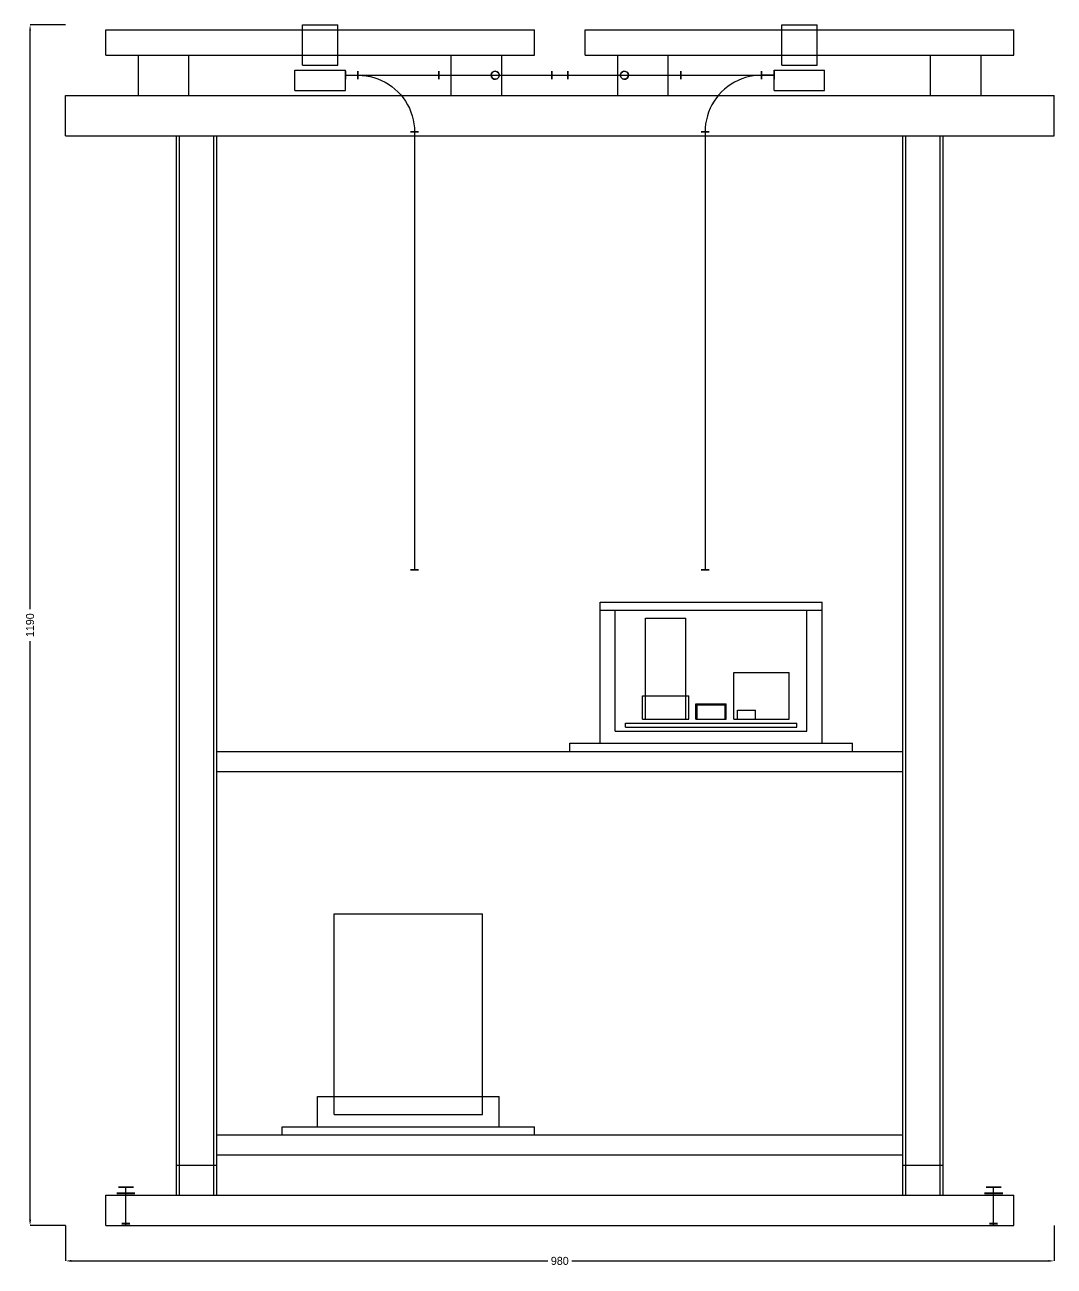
# Model space of a CAD drawing. Header units: millimetres. Extents: x -40 to 1820, y -1495 to 1190.
# Drawn here: x 800 to 1820, y -40 to 1190 of the extents above; entities that cross this region are included whole.
import ezdxf

# ---------------------------------------------------------------- set-up
doc = ezdxf.new("R2010")
doc.units = ezdxf.units.MM
doc.layers.add('DIMENSIONS', color=7, linetype='Continuous')
doc.layers.add('RIGHT', color=7, linetype='Continuous')
doc.dimstyles.get("Standard").update_dxf_attribs({"dimtxt": 2.5, "dimasz": 2.5, "dimexe": 1.25, "dimexo": 0.625, "dimtad": 1, "dimcen": 2.5, "dimazin": 3, "dimtfac": 1, "dimtmove": 0, "dimatfit": 3})

# ---------------------------------------------------------------- blocks, each defined once
blk = doc.blocks.new('_CLOSEDFILLED')
at = {"color": 0, "linetype": 'BYBLOCK'}
blk.add_solid([(-1, 0.16), (0, 0), (-1, -0.16)], dxfattribs=at)
blk = doc.blocks.new('*D5')
for p, q in [((840, 0), (840, -35)), ((1820, 0), (1820, -35)), ((845.95, -35), (1318.1, -35)), ((1341.9, -35), (1814.05, -35))]:
    blk.add_line(p, q)
at = {"layer": 'Defpoints'}
for p in [(840, 0), (1820, 0), (840, -35)]:
    blk.add_point(p, dxfattribs=at)
at = {"layer": 'DIMENSIONS', "xscale": 5.95, "yscale": 5.95, "rotation": 180}
blk.add_blockref('_CLOSEDFILLED', (840, -35), dxfattribs=at)
at = {"layer": 'DIMENSIONS', "xscale": 5.95, "yscale": 5.95}
blk.add_blockref('_CLOSEDFILLED', (1820, -35), dxfattribs=at)
at = {"layer": 'DIMENSIONS', "insert": (1330, -35), "char_height": 7.933, "attachment_point": 5}
blk.add_mtext('980', dxfattribs=at)
blk = doc.blocks.new('*D6')
for p, q in [((840, 1190), (805, 1190)), ((805, 610.9), (805, 1184)), ((805, 6), (805, 579.1)), ((840, 0), (805, 0))]:
    blk.add_line(p, q)
at = {"layer": 'Defpoints'}
for p in [(840, 1190), (805, 0), (840, 0)]:
    blk.add_point(p, dxfattribs=at)
at = {"layer": 'DIMENSIONS', "xscale": 5.95, "yscale": 5.95}
for p, rotation in [((805, 1190), 90), ((805, 0), 270)]:
    blk.add_blockref('_CLOSEDFILLED', p, dxfattribs=dict(at, rotation=rotation))
at = {"layer": 'DIMENSIONS', "insert": (805, 595), "char_height": 7.93, "attachment_point": 5, "rotation": 90}
blk.add_mtext('1190', dxfattribs=at)

msp = doc.modelspace()

# ---------------------------------------------------------------- linework, layer by layer
at = {"layer": 'RIGHT'}
for points in [[(880, 1160), (880, 1185)], [(880, 1185), (1305, 1185)], [(880, 1160), (880, 1185)], [(880, 1185), (1305, 1185)], [(1075, 1185), (1075, 1190)], [(1075, 1185), (1075, 1190)], [(1075, 1190), (1110, 1190)], [(1075, 1190), (1110, 1190)], [(1075, 1185), (1075, 1190)], [(1075, 1185), (1075, 1190)], [(1075, 1190), (1110, 1190)], [(1075, 1190), (1110, 1190)], [(1075, 1150), (1075, 1185)], [(1075, 1185), (1110, 1185)], [(1075, 1150), (1075, 1185)], [(1075, 1185), (1110, 1185)], [(1075, 1185), (1110, 1185)], [(1075, 1185), (1110, 1185)], [(1075, 1150), (1075, 1185)], [(1075, 1185), (1110, 1185)], [(1075, 1150), (1075, 1185)], [(1075, 1185), (1110, 1185)], [(1075, 1185), (1110, 1185)], [(1075, 1185), (1110, 1185)], [(1110, 1185), (1110, 1190)], [(1110, 1185), (1110, 1190)], [(1110, 1185), (1110, 1190)], [(1110, 1185), (1110, 1190)], [(1110, 1150), (1110, 1185)], [(1110, 1150), (1110, 1185)], [(1110, 1150), (1110, 1185)], [(1110, 1150), (1110, 1185)], [(1305, 1160), (1305, 1185)], [(1305, 1160), (1305, 1185)], [(1355, 1160), (1355, 1185)], [(1355, 1185), (1780, 1185)], [(1355, 1160), (1355, 1185)], [(1355, 1185), (1780, 1185)], [(1550, 1185), (1550, 1190)], [(1550, 1185), (1550, 1190)], [(1550, 1190), (1585, 1190)], [(1550, 1190), (1585, 1190)], [(1550, 1185), (1550, 1190)], [(1550, 1185), (1550, 1190)], [(1550, 1190), (1585, 1190)], [(1550, 1190), (1585, 1190)], [(1550, 1150), (1550, 1185)], [(1550, 1185), (1585, 1185)], [(1550, 1150), (1550, 1185)], [(1550, 1185), (1585, 1185)], [(1550, 1185), (1585, 1185)], [(1550, 1185), (1585, 1185)], [(1550, 1150), (1550, 1185)], [(1550, 1185), (1585, 1185)], [(1550, 1150), (1550, 1185)], [(1550, 1185), (1585, 1185)], [(1550, 1185), (1585, 1185)], [(1550, 1185), (1585, 1185)], [(1585, 1185), (1585, 1190)], [(1585, 1185), (1585, 1190)], [(1585, 1185), (1585, 1190)], [(1585, 1185), (1585, 1190)], [(1585, 1150), (1585, 1185)], [(1585, 1150), (1585, 1185)], [(1585, 1150), (1585, 1185)], [(1585, 1150), (1585, 1185)], [(1780, 1160), (1780, 1185)], [(1780, 1160), (1780, 1185)], [(880, 1160), (1305, 1160)], [(880, 1160), (1305, 1160)], [(912.5, 1120), (912.5, 1160)], [(912.5, 1160), (962.5, 1160)], [(912.5, 1120), (912.5, 1160)], [(912.5, 1160), (962.5, 1160)], [(912.5, 1120), (912.5, 1160)], [(912.5, 1160), (962.5, 1160)], [(912.5, 1120), (912.5, 1160)], [(912.5, 1160), (962.5, 1160)], [(962.5, 1120), (962.5, 1160)], [(962.5, 1120), (962.5, 1160)], [(962.5, 1120), (962.5, 1160)], [(962.5, 1120), (962.5, 1160)], [(1222.5, 1120), (1222.5, 1160)], [(1222.5, 1160), (1272.5, 1160)], [(1222.5, 1120), (1222.5, 1160)], [(1222.5, 1160), (1272.5, 1160)], [(1222.5, 1120), (1222.5, 1160)], [(1222.5, 1160), (1272.5, 1160)], [(1222.5, 1120), (1222.5, 1160)], [(1222.5, 1160), (1272.5, 1160)], [(1272.5, 1120), (1272.5, 1160)], [(1272.5, 1120), (1272.5, 1160)], [(1272.5, 1120), (1272.5, 1160)], [(1272.5, 1120), (1272.5, 1160)], [(1355, 1160), (1780, 1160)], [(1355, 1160), (1780, 1160)], [(1387.5, 1120), (1387.5, 1160)], [(1387.5, 1160), (1437.5, 1160)], [(1387.5, 1120), (1387.5, 1160)], [(1387.5, 1160), (1437.5, 1160)], [(1387.5, 1120), (1387.5, 1160)], [(1387.5, 1160), (1437.5, 1160)], [(1387.5, 1120), (1387.5, 1160)], [(1387.5, 1160), (1437.5, 1160)], [(1437.5, 1120), (1437.5, 1160)], [(1437.5, 1120), (1437.5, 1160)], [(1437.5, 1120), (1437.5, 1160)], [(1437.5, 1120), (1437.5, 1160)], [(1697.5, 1120), (1697.5, 1160)], [(1697.5, 1160), (1747.5, 1160)], [(1697.5, 1120), (1697.5, 1160)], [(1697.5, 1160), (1747.5, 1160)], [(1697.5, 1120), (1697.5, 1160)], [(1697.5, 1160), (1747.5, 1160)], [(1697.5, 1120), (1697.5, 1160)], [(1697.5, 1160), (1747.5, 1160)], [(1747.5, 1120), (1747.5, 1160)], [(1747.5, 1120), (1747.5, 1160)], [(1747.5, 1120), (1747.5, 1160)], [(1747.5, 1120), (1747.5, 1160)], [(1067.5, 1125), (1067.5, 1145)], [(1067.5, 1145), (1117.5, 1145)], [(1067.5, 1125), (1067.5, 1145)], [(1067.5, 1145), (1117.5, 1145)], [(1075, 1150), (1110, 1150)], [(1075, 1150), (1110, 1150)], [(1075, 1150), (1110, 1150)], [(1075, 1150), (1110, 1150)], [(1117.5, 1125), (1117.5, 1145)], [(1117.5, 1125), (1117.5, 1145)], [(1542.5, 1125), (1542.5, 1145)], [(1542.5, 1145), (1592.5, 1145)], [(1542.5, 1125), (1542.5, 1145)], [(1542.5, 1145), (1592.5, 1145)], [(1550, 1150), (1585, 1150)], [(1550, 1150), (1585, 1150)], [(1550, 1150), (1585, 1150)], [(1550, 1150), (1585, 1150)], [(1592.5, 1125), (1592.5, 1145)], [(1592.5, 1125), (1592.5, 1145)], [(1117.5, 1140), (1117.5, 1138.373), (1117.5, 1137.027), (1117.5, 1136.196), (1117.5, 1136.022), (1117.5, 1136.536), (1117.5, 1137.649), (1117.5, 1139.168), (1117.5, 1140.832), (1117.5, 1142.351), (1117.5, 1143.464), (1117.5, 1143.978), (1117.5, 1143.804), (1117.5, 1142.973), (1117.5, 1141.627), (1117.5, 1140)], [(1117.5, 1140), (1117.5, 1138.373), (1117.5, 1137.027), (1117.5, 1136.196), (1117.5, 1136.022), (1117.5, 1136.536), (1117.5, 1137.649), (1117.5, 1139.168), (1117.5, 1140.832), (1117.5, 1142.351), (1117.5, 1143.464), (1117.5, 1143.978), (1117.5, 1143.804), (1117.5, 1142.973), (1117.5, 1141.627), (1117.5, 1140)], [(1117.5, 1140), (1210, 1140)], [(1117.5, 1140), (1130, 1140)], [(1130, 1140), (1130, 1138.373), (1130, 1137.027), (1130, 1136.196), (1130, 1136.022), (1130, 1136.536), (1130, 1137.649), (1130, 1139.168), (1130, 1140.832), (1130, 1142.351), (1130, 1143.464), (1130, 1143.978), (1130, 1143.804), (1130, 1142.973), (1130, 1141.627), (1130, 1140)], [(1130, 1140), (1133.995, 1139.857), (1137.97, 1139.43), (1141.904, 1138.72), (1145.777, 1137.732), (1149.57, 1136.469), (1153.263, 1134.939), (1156.838, 1133.15), (1160.276, 1131.11), (1163.56, 1128.83), (1166.672, 1126.322), (1169.598, 1123.598), (1172.322, 1120.672), (1174.83, 1117.56), (1177.11, 1114.276), (1179.15, 1110.838), (1180.939, 1107.263), (1182.469, 1103.57), (1183.732, 1099.777), (1184.72, 1095.904), (1185.43, 1091.97), (1185.857, 1087.995), (1186, 1084)], [(1210, 1140), (1210, 1138.373), (1210, 1137.027), (1210, 1136.196), (1210, 1136.022), (1210, 1136.536), (1210, 1137.649), (1210, 1139.168), (1210, 1140.832), (1210, 1142.351), (1210, 1143.464), (1210, 1143.978), (1210, 1143.804), (1210, 1142.973), (1210, 1141.627), (1210, 1140)], [(1210, 1140), (1213.886, 1140), (1217.75, 1140), (1221.571, 1140), (1225.327, 1140), (1228.998, 1140), (1232.562, 1140), (1236, 1140), (1239.293, 1140), (1242.421, 1140), (1245.369, 1140), (1248.119, 1140), (1250.655, 1140), (1252.964, 1140), (1255.033, 1140), (1256.85, 1140), (1258.405, 1140), (1259.69, 1140), (1260.696, 1140), (1261.419, 1140), (1261.855, 1140), (1262, 1140)], [(1262, 1140), (1262.346, 1141.627), (1263.323, 1142.973), (1264.764, 1143.804), (1266.418, 1143.978), (1268, 1143.464), (1269.236, 1142.351), (1269.913, 1140.832), (1269.913, 1139.168), (1269.236, 1137.649), (1268, 1136.536), (1266.418, 1136.022), (1264.764, 1136.196), (1263.323, 1137.027), (1262.346, 1138.373), (1262, 1140)], [(1262, 1140), (1262.346, 1138.373), (1263.323, 1137.027), (1264.764, 1136.196), (1266.418, 1136.022), (1268, 1136.536), (1269.236, 1137.649), (1269.913, 1139.168), (1269.913, 1140.832), (1269.236, 1142.351), (1268, 1143.464), (1266.418, 1143.978), (1264.764, 1143.804), (1263.323, 1142.973), (1262.346, 1141.627), (1262, 1140)], [(1262, 1140), (1262.128, 1140), (1262.513, 1140), (1263.153, 1140), (1264.044, 1140), (1265.184, 1140), (1266.567, 1140), (1268.188, 1140), (1270.038, 1140), (1272.112, 1140), (1274.399, 1140), (1276.89, 1140), (1279.574, 1140), (1282.439, 1140), (1285.474, 1140), (1288.666, 1140), (1292, 1140), (1295.463, 1140), (1299.039, 1140), (1302.714, 1140), (1306.471, 1140), (1310.295, 1140), (1314.168, 1140), (1318.076, 1140), (1322, 1140)], [(1322, 1140), (1322, 1141.627), (1322, 1142.973), (1322, 1143.804), (1322, 1143.978), (1322, 1143.464), (1322, 1142.351), (1322, 1140.832), (1322, 1139.168), (1322, 1137.649), (1322, 1136.536), (1322, 1136.022), (1322, 1136.196), (1322, 1137.027), (1322, 1138.373), (1322, 1140)], [(1322, 1140), (1338, 1140)], [(1338, 1140), (1338, 1138.373), (1338, 1137.027), (1338, 1136.196), (1338, 1136.022), (1338, 1136.536), (1338, 1137.649), (1338, 1139.168), (1338, 1140.832), (1338, 1142.351), (1338, 1143.464), (1338, 1143.978), (1338, 1143.804), (1338, 1142.973), (1338, 1141.627), (1338, 1140)], [(1338, 1140), (1341.924, 1140), (1345.832, 1140), (1349.705, 1140), (1353.529, 1140), (1357.286, 1140), (1360.961, 1140), (1364.537, 1140), (1368, 1140), (1371.334, 1140), (1374.526, 1140), (1377.561, 1140), (1380.426, 1140), (1383.11, 1140), (1385.601, 1140), (1387.888, 1140), (1389.962, 1140), (1391.812, 1140), (1393.433, 1140), (1394.816, 1140), (1395.956, 1140), (1396.847, 1140), (1397.487, 1140), (1397.872, 1140), (1398, 1140)], [(1398, 1140), (1397.654, 1141.627), (1396.677, 1142.973), (1395.236, 1143.804), (1393.582, 1143.978), (1392, 1143.464), (1390.764, 1142.351), (1390.087, 1140.832), (1390.087, 1139.168), (1390.764, 1137.649), (1392, 1136.536), (1393.582, 1136.022), (1395.236, 1136.196), (1396.677, 1137.027), (1397.654, 1138.373), (1398, 1140)], [(1398, 1140), (1397.654, 1138.373), (1396.677, 1137.027), (1395.236, 1136.196), (1393.582, 1136.022), (1392, 1136.536), (1390.764, 1137.649), (1390.087, 1139.168), (1390.087, 1140.832), (1390.764, 1142.351), (1392, 1143.464), (1393.582, 1143.978), (1395.236, 1143.804), (1396.677, 1142.973), (1397.654, 1141.627), (1398, 1140)], [(1398, 1140), (1398.145, 1140), (1398.581, 1140), (1399.304, 1140), (1400.31, 1140), (1401.595, 1140), (1403.15, 1140), (1404.967, 1140), (1407.036, 1140), (1409.345, 1140), (1411.881, 1140), (1414.631, 1140), (1417.579, 1140), (1420.707, 1140), (1424, 1140), (1427.438, 1140), (1431.002, 1140), (1434.673, 1140), (1438.429, 1140), (1442.25, 1140), (1446.114, 1140), (1450, 1140)], [(1450, 1140), (1450, 1141.627), (1450, 1142.973), (1450, 1143.804), (1450, 1143.978), (1450, 1143.464), (1450, 1142.351), (1450, 1140.832), (1450, 1139.168), (1450, 1137.649), (1450, 1136.536), (1450, 1136.022), (1450, 1136.196), (1450, 1137.027), (1450, 1138.373), (1450, 1140)], [(1450, 1140), (1542.5, 1140)], [(1530, 1140), (1526.005, 1139.857), (1522.03, 1139.43), (1518.096, 1138.72), (1514.223, 1137.732), (1510.43, 1136.469), (1506.737, 1134.939), (1503.162, 1133.15), (1499.724, 1131.11), (1496.44, 1128.83), (1493.328, 1126.322), (1490.402, 1123.598), (1487.678, 1120.672), (1485.17, 1117.56), (1482.89, 1114.276), (1480.85, 1110.838), (1479.061, 1107.263), (1477.531, 1103.57), (1476.268, 1099.777), (1475.28, 1095.904), (1474.57, 1091.97), (1474.143, 1087.995), (1474, 1084)], [(1530, 1140), (1530, 1141.627), (1530, 1142.973), (1530, 1143.804), (1530, 1143.978), (1530, 1143.464), (1530, 1142.351), (1530, 1140.832), (1530, 1139.168), (1530, 1137.649), (1530, 1136.536), (1530, 1136.022), (1530, 1136.196), (1530, 1137.027), (1530, 1138.373), (1530, 1140)], [(1542.5, 1140), (1530, 1140)], [(1542.5, 1140), (1542.5, 1138.373), (1542.5, 1137.027), (1542.5, 1136.196), (1542.5, 1136.022), (1542.5, 1136.536), (1542.5, 1137.649), (1542.5, 1139.168), (1542.5, 1140.832), (1542.5, 1142.351), (1542.5, 1143.464), (1542.5, 1143.978), (1542.5, 1143.804), (1542.5, 1142.973), (1542.5, 1141.627), (1542.5, 1140)], [(1542.5, 1140), (1542.5, 1141.627), (1542.5, 1142.973), (1542.5, 1143.804), (1542.5, 1143.978), (1542.5, 1143.464), (1542.5, 1142.351), (1542.5, 1140.832), (1542.5, 1139.168), (1542.5, 1137.649), (1542.5, 1136.536), (1542.5, 1136.022), (1542.5, 1136.196), (1542.5, 1137.027), (1542.5, 1138.373), (1542.5, 1140)], [(840, 1080), (840, 1120)], [(840, 1120), (1820, 1120)], [(840, 1080), (840, 1120)], [(840, 1120), (1820, 1120)], [(840, 1080), (840, 1120)], [(840, 1120), (1820, 1120)], [(840, 1080), (840, 1120)], [(840, 1120), (1820, 1120)], [(912.5, 1120), (962.5, 1120)], [(912.5, 1120), (962.5, 1120)], [(912.5, 1120), (962.5, 1120)], [(912.5, 1120), (962.5, 1120)], [(1067.5, 1125), (1117.5, 1125)], [(1067.5, 1125), (1117.5, 1125)], [(1222.5, 1120), (1272.5, 1120)], [(1222.5, 1120), (1272.5, 1120)], [(1222.5, 1120), (1272.5, 1120)], [(1222.5, 1120), (1272.5, 1120)], [(1387.5, 1120), (1437.5, 1120)], [(1387.5, 1120), (1437.5, 1120)], [(1387.5, 1120), (1437.5, 1120)], [(1387.5, 1120), (1437.5, 1120)], [(1542.5, 1125), (1592.5, 1125)], [(1542.5, 1125), (1592.5, 1125)], [(1697.5, 1120), (1747.5, 1120)], [(1697.5, 1120), (1747.5, 1120)], [(1697.5, 1120), (1747.5, 1120)], [(1697.5, 1120), (1747.5, 1120)], [(1820, 1080), (1820, 1120)], [(1820, 1080), (1820, 1120)], [(1820, 1080), (1820, 1120)], [(1820, 1080), (1820, 1120)], [(1186, 1084), (1187.627, 1084), (1188.973, 1084), (1189.804, 1084), (1189.978, 1084), (1189.464, 1084), (1188.351, 1084), (1186.832, 1084), (1185.168, 1084), (1183.649, 1084), (1182.536, 1084), (1182.022, 1084), (1182.196, 1084), (1183.027, 1084), (1184.373, 1084), (1186, 1084)], [(1186, 1084), (1186, 650)], [(1474, 1084), (1475.627, 1084), (1476.973, 1084), (1477.804, 1084), (1477.978, 1084), (1477.464, 1084), (1476.351, 1084), (1474.832, 1084), (1473.168, 1084), (1471.649, 1084), (1470.536, 1084), (1470.022, 1084), (1470.196, 1084), (1471.027, 1084), (1472.373, 1084), (1474, 1084)], [(1474, 1084), (1474, 650)], [(840, 1080), (1820, 1080)], [(840, 1080), (1820, 1080)], [(840, 1080), (1820, 1080)], [(840, 1080), (1820, 1080)], [(950, 30), (950, 1080)], [(950, 1080), (990, 1080)], [(950, 30), (950, 1080)], [(950, 1080), (990, 1080)], [(950, 30), (950, 1080)], [(950, 1080), (990, 1080)], [(950, 30), (950, 1080)], [(950, 1080), (990, 1080)], [(953, 1080), (987, 1080)], [(953, 1080), (987, 1080)], [(953, 30), (953, 1080)], [(953, 30), (953, 1080)], [(953, 1080), (987, 1080)], [(953, 1080), (987, 1080)], [(953, 30), (953, 1080)], [(953, 30), (953, 1080)], [(987, 30), (987, 1080)], [(987, 30), (987, 1080)], [(987, 30), (987, 1080)], [(987, 30), (987, 1080)], [(990, 30), (990, 1080)], [(990, 30), (990, 1080)], [(990, 30), (990, 1080)], [(990, 30), (990, 1080)], [(1670, 30), (1670, 1080)], [(1670, 1080), (1710, 1080)], [(1670, 30), (1670, 1080)], [(1670, 1080), (1710, 1080)], [(1670, 30), (1670, 1080)], [(1670, 1080), (1710, 1080)], [(1670, 30), (1670, 1080)], [(1670, 1080), (1710, 1080)], [(1673, 1080), (1707, 1080)], [(1673, 1080), (1707, 1080)], [(1673, 30), (1673, 1080)], [(1673, 30), (1673, 1080)], [(1673, 1080), (1707, 1080)], [(1673, 1080), (1707, 1080)], [(1673, 30), (1673, 1080)], [(1673, 30), (1673, 1080)], [(1707, 30), (1707, 1080)], [(1707, 30), (1707, 1080)], [(1707, 30), (1707, 1080)], [(1707, 30), (1707, 1080)], [(1710, 30), (1710, 1080)], [(1710, 30), (1710, 1080)], [(1710, 30), (1710, 1080)], [(1710, 30), (1710, 1080)], [(1186, 650), (1184.373, 650), (1183.027, 650), (1182.196, 650), (1182.022, 650), (1182.536, 650), (1183.649, 650), (1185.168, 650), (1186.832, 650), (1188.351, 650), (1189.464, 650), (1189.978, 650), (1189.804, 650), (1188.973, 650), (1187.627, 650), (1186, 650)], [(1474, 650), (1472.373, 650), (1471.027, 650), (1470.196, 650), (1470.022, 650), (1470.536, 650), (1471.649, 650), (1473.168, 650), (1474.832, 650), (1476.351, 650), (1477.464, 650), (1477.978, 650), (1477.804, 650), (1476.973, 650), (1475.627, 650), (1474, 650)], [(1370, 610), (1370, 618)], [(1370, 618), (1590, 618)], [(1370, 610), (1370, 618)], [(1370, 618), (1590, 618)], [(1590, 610), (1590, 618)], [(1590, 610), (1590, 618)], [(1370, 478), (1370, 610)], [(1370, 610), (1590, 610)], [(1370, 478), (1370, 610)], [(1370, 610), (1590, 610)], [(1370, 610), (1590, 610)], [(1370, 610), (1590, 610)], [(1385, 610), (1575, 610)], [(1385, 610), (1575, 610)], [(1385, 490), (1385, 610)], [(1385, 490), (1385, 610)], [(1575, 490), (1575, 610)], [(1575, 490), (1575, 610)], [(1590, 478), (1590, 610)], [(1590, 478), (1590, 610)], [(1415, 502), (1415, 602)], [(1415, 602), (1455, 602)], [(1415, 502), (1415, 602)], [(1415, 602), (1455, 602)], [(1455, 502), (1455, 602)], [(1455, 502), (1455, 602)], [(1502.5, 502), (1502.5, 548)], [(1502.5, 548), (1557.5, 548)], [(1502.5, 502), (1502.5, 548)], [(1502.5, 548), (1557.5, 548)], [(1557.5, 502), (1557.5, 548)], [(1557.5, 502), (1557.5, 548)], [(1412, 502), (1412, 525)], [(1412, 525), (1458, 525)], [(1412, 502), (1412, 525)], [(1412, 525), (1458, 525)], [(1458, 502), (1458, 525)], [(1458, 502), (1458, 525)], [(1465, 502), (1465, 517)], [(1465, 517), (1495, 517)], [(1465, 502), (1465, 517)], [(1465, 517), (1495, 517)], [(1495, 502), (1495, 517)], [(1495, 502), (1495, 517)], [(1466, 502), (1466, 516)], [(1466, 516), (1494, 516)], [(1466, 502), (1466, 516)], [(1466, 516), (1494, 516)], [(1494, 502), (1494, 516)], [(1494, 502), (1494, 516)], [(1506.1, 502), (1506.1, 510.8)], [(1506.1, 510.8), (1523.9, 510.8)], [(1506.1, 502), (1506.1, 510.8)], [(1506.1, 510.8), (1523.9, 510.8)], [(1506.1, 502), (1506.1, 510.8)], [(1506.1, 510.8), (1523.9, 510.8)], [(1506.1, 502), (1506.1, 510.8)], [(1506.1, 510.8), (1523.9, 510.8)], [(1523.9, 502), (1523.9, 510.8)], [(1523.9, 502), (1523.9, 510.8)], [(1523.9, 502), (1523.9, 510.8)], [(1523.9, 502), (1523.9, 510.8)], [(1395, 494), (1395, 498)], [(1395, 498), (1565, 498)], [(1395, 494), (1395, 498)], [(1395, 498), (1565, 498)], [(1395, 494), (1565, 494)], [(1395, 494), (1565, 494)], [(1412, 502), (1458, 502)], [(1412, 502), (1458, 502)], [(1415, 502), (1455, 502)], [(1415, 502), (1455, 502)], [(1465, 502), (1495, 502)], [(1465, 502), (1495, 502)], [(1466, 502), (1494, 502)], [(1466, 502), (1494, 502)], [(1502.5, 502), (1557.5, 502)], [(1502.5, 502), (1557.5, 502)], [(1506.1, 502), (1523.9, 502)], [(1506.1, 502), (1523.9, 502)], [(1506.1, 502), (1523.9, 502)], [(1506.1, 502), (1523.9, 502)], [(1565, 494), (1565, 498)], [(1565, 494), (1565, 498)], [(1385, 490), (1575, 490)], [(1385, 490), (1575, 490)], [(990, 450), (990, 470)], [(990, 470), (1670, 470)], [(990, 450), (990, 470)], [(990, 470), (1670, 470)], [(990, 450), (990, 470)], [(990, 470), (1670, 470)], [(990, 450), (990, 470)], [(990, 470), (1670, 470)], [(1340, 470), (1340, 478)], [(1340, 478), (1620, 478)], [(1340, 470), (1340, 478)], [(1340, 478), (1620, 478)], [(1340, 470), (1620, 470)], [(1340, 470), (1620, 470)], [(1370, 478), (1590, 478)], [(1370, 478), (1590, 478)], [(1620, 470), (1620, 478)], [(1620, 470), (1620, 478)], [(1670, 450), (1670, 470)], [(1670, 450), (1670, 470)], [(1670, 450), (1670, 470)], [(1670, 450), (1670, 470)], [(990, 450), (1670, 450)], [(990, 450), (1670, 450)], [(990, 450), (1670, 450)], [(990, 450), (1670, 450)], [(1106.5, 110), (1106.5, 309)], [(1106.5, 309), (1253.5, 309)], [(1106.5, 110), (1106.5, 309)], [(1106.5, 309), (1253.5, 309)], [(1253.5, 110), (1253.5, 309)], [(1253.5, 110), (1253.5, 309)], [(1090, 98), (1090, 128)], [(1090, 128), (1270, 128)], [(1090, 98), (1090, 128)], [(1090, 128), (1270, 128)], [(1090, 98), (1090, 128)], [(1090, 128), (1270, 128)], [(1090, 98), (1090, 128)], [(1090, 128), (1270, 128)], [(1270, 98), (1270, 128)], [(1270, 98), (1270, 128)], [(1270, 98), (1270, 128)], [(1270, 98), (1270, 128)], [(1106.5, 110), (1253.5, 110)], [(1106.5, 110), (1253.5, 110)], [(990, 70), (990, 90)], [(990, 90), (1670, 90)], [(990, 70), (990, 90)], [(990, 90), (1670, 90)], [(990, 70), (990, 90)], [(990, 90), (1670, 90)], [(990, 70), (990, 90)], [(990, 90), (1670, 90)], [(1055, 90), (1055, 98)], [(1055, 98), (1305, 98)], [(1055, 90), (1055, 98)], [(1055, 98), (1305, 98)], [(1055, 90), (1305, 90)], [(1055, 90), (1305, 90)], [(1090, 98), (1270, 98)], [(1090, 98), (1270, 98)], [(1090, 98), (1270, 98)], [(1090, 98), (1270, 98)], [(1305, 90), (1305, 98)], [(1305, 90), (1305, 98)], [(1670, 70), (1670, 90)], [(1670, 70), (1670, 90)], [(1670, 70), (1670, 90)], [(1670, 70), (1670, 90)], [(990, 70), (1670, 70)], [(990, 70), (1670, 70)], [(990, 70), (1670, 70)], [(990, 70), (1670, 70)], [(950, 30), (950, 60)], [(950, 60), (990, 60)], [(950, 30), (950, 60)], [(950, 60), (990, 60)], [(990, 30), (990, 60)], [(990, 30), (990, 60)], [(1670, 30), (1670, 60)], [(1670, 60), (1710, 60)], [(1670, 30), (1670, 60)], [(1670, 60), (1710, 60)], [(1710, 30), (1710, 60)], [(1710, 30), (1710, 60)], [(900, 38), (903.051, 38), (905.574, 38), (907.133, 38), (907.459, 38), (906.495, 38), (904.408, 38), (901.559, 38), (898.441, 38), (895.592, 38), (893.505, 38), (892.541, 38), (892.867, 38), (894.426, 38), (896.949, 38), (900, 38)], [(900, 38), (903.051, 38), (905.574, 38), (907.133, 38), (907.459, 38), (906.495, 38), (904.408, 38), (901.559, 38), (898.441, 38), (895.592, 38), (893.505, 38), (892.541, 38), (892.867, 38), (894.426, 38), (896.949, 38), (900, 38)], [(900, 32), (900, 38)], [(900, 32), (900, 38)], [(1760, 38), (1763.051, 38), (1765.574, 38), (1767.133, 38), (1767.459, 38), (1766.495, 38), (1764.408, 38), (1761.559, 38), (1758.441, 38), (1755.592, 38), (1753.505, 38), (1752.541, 38), (1752.867, 38), (1754.426, 38), (1756.949, 38), (1760, 38)], [(1760, 38), (1763.051, 38), (1765.574, 38), (1767.133, 38), (1767.459, 38), (1766.495, 38), (1764.408, 38), (1761.559, 38), (1758.441, 38), (1755.592, 38), (1753.505, 38), (1752.541, 38), (1752.867, 38), (1754.426, 38), (1756.949, 38), (1760, 38)], [(1760, 32), (1760, 38)], [(1760, 32), (1760, 38)], [(880, 0), (880, 30)], [(880, 30), (1780, 30)], [(880, 0), (880, 30)], [(880, 30), (1780, 30)], [(880, 0), (880, 30)], [(880, 30), (1780, 30)], [(880, 0), (880, 30)], [(880, 30), (1780, 30)], [(900, 32), (903.661, 32), (906.688, 32), (908.56, 32), (908.951, 32), (907.794, 32), (905.29, 32), (901.871, 32), (898.129, 32), (894.71, 32), (892.206, 32), (891.049, 32), (891.44, 32), (893.312, 32), (896.339, 32), (900, 32)], [(900, 32), (903.661, 32), (906.688, 32), (908.56, 32), (908.951, 32), (907.794, 32), (905.29, 32), (901.871, 32), (898.129, 32), (894.71, 32), (892.206, 32), (891.049, 32), (891.44, 32), (893.312, 32), (896.339, 32), (900, 32)], [(900, 30), (903.661, 30), (906.688, 30), (908.56, 30), (908.951, 30), (907.794, 30), (905.29, 30), (901.871, 30), (898.129, 30), (894.71, 30), (892.206, 30), (891.049, 30), (891.44, 30), (893.312, 30), (896.339, 30), (900, 30)], [(900, 30), (903.661, 30), (906.688, 30), (908.56, 30), (908.951, 30), (907.794, 30), (905.29, 30), (901.871, 30), (898.129, 30), (894.71, 30), (892.206, 30), (891.049, 30), (891.44, 30), (893.312, 30), (896.339, 30), (900, 30)], [(900, 32), (903.051, 32), (905.574, 32), (907.133, 32), (907.459, 32), (906.495, 32), (904.408, 32), (901.559, 32), (898.441, 32), (895.592, 32), (893.505, 32), (892.541, 32), (892.867, 32), (894.426, 32), (896.949, 32), (900, 32)], [(900, 32), (903.051, 32), (905.574, 32), (907.133, 32), (907.459, 32), (906.495, 32), (904.408, 32), (901.559, 32), (898.441, 32), (895.592, 32), (893.505, 32), (892.541, 32), (892.867, 32), (894.426, 32), (896.949, 32), (900, 32)], [(900, 32), (901.83, 32), (903.344, 32), (904.28, 32), (904.475, 32), (903.897, 32), (902.645, 32), (900.936, 32), (899.064, 32), (897.355, 32), (896.103, 32), (895.525, 32), (895.72, 32), (896.656, 32), (898.17, 32), (900, 32)], [(900, 32), (901.83, 32), (903.344, 32), (904.28, 32), (904.475, 32), (903.897, 32), (902.645, 32), (900.936, 32), (899.064, 32), (897.355, 32), (896.103, 32), (895.525, 32), (895.72, 32), (896.656, 32), (898.17, 32), (900, 32)], [(900, 30), (901.83, 30), (903.344, 30), (904.28, 30), (904.475, 30), (903.897, 30), (902.645, 30), (900.936, 30), (899.064, 30), (897.355, 30), (896.103, 30), (895.525, 30), (895.72, 30), (896.656, 30), (898.17, 30), (900, 30)], [(900, 30), (901.83, 30), (903.344, 30), (904.28, 30), (904.475, 30), (903.897, 30), (902.645, 30), (900.936, 30), (899.064, 30), (897.355, 30), (896.103, 30), (895.525, 30), (895.72, 30), (896.656, 30), (898.17, 30), (900, 30)], [(900, 30), (901.729, 30), (903.158, 30), (904.042, 30), (904.227, 30), (903.681, 30), (902.498, 30), (900.884, 30), (899.116, 30), (897.502, 30), (896.319, 30), (895.773, 30), (895.958, 30), (896.842, 30), (898.271, 30), (900, 30)], [(900, 30), (901.729, 30), (903.158, 30), (904.042, 30), (904.227, 30), (903.681, 30), (902.498, 30), (900.884, 30), (899.116, 30), (897.502, 30), (896.319, 30), (895.773, 30), (895.958, 30), (896.842, 30), (898.271, 30), (900, 30)], [(900, 32), (901.627, 32), (902.973, 32), (903.804, 32), (903.978, 32), (903.464, 32), (902.351, 32), (900.832, 32), (899.168, 32), (897.649, 32), (896.536, 32), (896.022, 32), (896.196, 32), (897.027, 32), (898.373, 32), (900, 32)], [(900, 32), (901.627, 32), (902.973, 32), (903.804, 32), (903.978, 32), (903.464, 32), (902.351, 32), (900.832, 32), (899.168, 32), (897.649, 32), (896.536, 32), (896.022, 32), (896.196, 32), (897.027, 32), (898.373, 32), (900, 32)], [(900, 2), (900, 32)], [(900, 30), (900, 32)], [(900, 30), (900, 32)], [(900, 2), (900, 32)], [(900, 30), (900, 32)], [(900, 30), (900, 32)], [(900, 0), (900, 30)], [(900, 0), (900, 30)], [(950, 30), (990, 30)], [(950, 30), (990, 30)], [(950, 30), (990, 30)], [(950, 30), (990, 30)], [(950, 30), (990, 30)], [(950, 30), (990, 30)], [(953, 30), (987, 30)], [(953, 30), (987, 30)], [(953, 30), (987, 30)], [(953, 30), (987, 30)], [(1670, 30), (1710, 30)], [(1670, 30), (1710, 30)], [(1670, 30), (1710, 30)], [(1670, 30), (1710, 30)], [(1670, 30), (1710, 30)], [(1670, 30), (1710, 30)], [(1673, 30), (1707, 30)], [(1673, 30), (1707, 30)], [(1673, 30), (1707, 30)], [(1673, 30), (1707, 30)], [(1760, 32), (1763.661, 32), (1766.688, 32), (1768.56, 32), (1768.951, 32), (1767.794, 32), (1765.29, 32), (1761.871, 32), (1758.129, 32), (1754.71, 32), (1752.206, 32), (1751.049, 32), (1751.44, 32), (1753.312, 32), (1756.339, 32), (1760, 32)], [(1760, 32), (1763.661, 32), (1766.688, 32), (1768.56, 32), (1768.951, 32), (1767.794, 32), (1765.29, 32), (1761.871, 32), (1758.129, 32), (1754.71, 32), (1752.206, 32), (1751.049, 32), (1751.44, 32), (1753.312, 32), (1756.339, 32), (1760, 32)], [(1760, 30), (1763.661, 30), (1766.688, 30), (1768.56, 30), (1768.951, 30), (1767.794, 30), (1765.29, 30), (1761.871, 30), (1758.129, 30), (1754.71, 30), (1752.206, 30), (1751.049, 30), (1751.44, 30), (1753.312, 30), (1756.339, 30), (1760, 30)], [(1760, 30), (1763.661, 30), (1766.688, 30), (1768.56, 30), (1768.951, 30), (1767.794, 30), (1765.29, 30), (1761.871, 30), (1758.129, 30), (1754.71, 30), (1752.206, 30), (1751.049, 30), (1751.44, 30), (1753.312, 30), (1756.339, 30), (1760, 30)], [(1760, 32), (1763.051, 32), (1765.574, 32), (1767.133, 32), (1767.459, 32), (1766.495, 32), (1764.408, 32), (1761.559, 32), (1758.441, 32), (1755.592, 32), (1753.505, 32), (1752.541, 32), (1752.867, 32), (1754.426, 32), (1756.949, 32), (1760, 32)], [(1760, 32), (1763.051, 32), (1765.574, 32), (1767.133, 32), (1767.459, 32), (1766.495, 32), (1764.408, 32), (1761.559, 32), (1758.441, 32), (1755.592, 32), (1753.505, 32), (1752.541, 32), (1752.867, 32), (1754.426, 32), (1756.949, 32), (1760, 32)], [(1760, 32), (1761.83, 32), (1763.344, 32), (1764.28, 32), (1764.475, 32), (1763.897, 32), (1762.645, 32), (1760.936, 32), (1759.064, 32), (1757.355, 32), (1756.103, 32), (1755.525, 32), (1755.72, 32), (1756.656, 32), (1758.17, 32), (1760, 32)], [(1760, 32), (1761.83, 32), (1763.344, 32), (1764.28, 32), (1764.475, 32), (1763.897, 32), (1762.645, 32), (1760.936, 32), (1759.064, 32), (1757.355, 32), (1756.103, 32), (1755.525, 32), (1755.72, 32), (1756.656, 32), (1758.17, 32), (1760, 32)], [(1760, 30), (1761.83, 30), (1763.344, 30), (1764.28, 30), (1764.475, 30), (1763.897, 30), (1762.645, 30), (1760.936, 30), (1759.064, 30), (1757.355, 30), (1756.103, 30), (1755.525, 30), (1755.72, 30), (1756.656, 30), (1758.17, 30), (1760, 30)], [(1760, 30), (1761.83, 30), (1763.344, 30), (1764.28, 30), (1764.475, 30), (1763.897, 30), (1762.645, 30), (1760.936, 30), (1759.064, 30), (1757.355, 30), (1756.103, 30), (1755.525, 30), (1755.72, 30), (1756.656, 30), (1758.17, 30), (1760, 30)], [(1760, 30), (1761.729, 30), (1763.158, 30), (1764.042, 30), (1764.227, 30), (1763.681, 30), (1762.498, 30), (1760.884, 30), (1759.116, 30), (1757.502, 30), (1756.319, 30), (1755.773, 30), (1755.958, 30), (1756.842, 30), (1758.271, 30), (1760, 30)], [(1760, 30), (1761.729, 30), (1763.158, 30), (1764.042, 30), (1764.227, 30), (1763.681, 30), (1762.498, 30), (1760.884, 30), (1759.116, 30), (1757.502, 30), (1756.319, 30), (1755.773, 30), (1755.958, 30), (1756.842, 30), (1758.271, 30), (1760, 30)], [(1760, 32), (1761.627, 32), (1762.973, 32), (1763.804, 32), (1763.978, 32), (1763.464, 32), (1762.351, 32), (1760.832, 32), (1759.168, 32), (1757.649, 32), (1756.536, 32), (1756.022, 32), (1756.196, 32), (1757.027, 32), (1758.373, 32), (1760, 32)], [(1760, 32), (1761.627, 32), (1762.973, 32), (1763.804, 32), (1763.978, 32), (1763.464, 32), (1762.351, 32), (1760.832, 32), (1759.168, 32), (1757.649, 32), (1756.536, 32), (1756.022, 32), (1756.196, 32), (1757.027, 32), (1758.373, 32), (1760, 32)], [(1760, 2), (1760, 32)], [(1760, 30), (1760, 32)], [(1760, 30), (1760, 32)], [(1760, 2), (1760, 32)], [(1760, 30), (1760, 32)], [(1760, 30), (1760, 32)], [(1760, 0), (1760, 30)], [(1760, 0), (1760, 30)], [(1780, 0), (1780, 30)], [(1780, 0), (1780, 30)], [(1780, 0), (1780, 30)], [(1780, 0), (1780, 30)], [(880, 0), (1780, 0)], [(880, 0), (1780, 0)], [(880, 0), (1780, 0)], [(880, 0), (1780, 0)], [(900, 0), (901.729, 0), (903.158, 0), (904.042, 0), (904.227, 0), (903.681, 0), (902.498, 0), (900.884, 0), (899.116, 0), (897.502, 0), (896.319, 0), (895.773, 0), (895.958, 0), (896.842, 0), (898.271, 0), (900, 0)], [(900, 0), (901.729, 0), (903.158, 0), (904.042, 0), (904.227, 0), (903.681, 0), (902.498, 0), (900.884, 0), (899.116, 0), (897.502, 0), (896.319, 0), (895.773, 0), (895.958, 0), (896.842, 0), (898.271, 0), (900, 0)], [(900, 2), (901.627, 2), (902.973, 2), (903.804, 2), (903.978, 2), (903.464, 2), (902.351, 2), (900.832, 2), (899.168, 2), (897.649, 2), (896.536, 2), (896.022, 2), (896.196, 2), (897.027, 2), (898.373, 2), (900, 2)], [(900, 2), (901.627, 2), (902.973, 2), (903.804, 2), (903.978, 2), (903.464, 2), (902.351, 2), (900.832, 2), (899.168, 2), (897.649, 2), (896.536, 2), (896.022, 2), (896.196, 2), (897.027, 2), (898.373, 2), (900, 2)], [(1760, 0), (1761.729, 0), (1763.158, 0), (1764.042, 0), (1764.227, 0), (1763.681, 0), (1762.498, 0), (1760.884, 0), (1759.116, 0), (1757.502, 0), (1756.319, 0), (1755.773, 0), (1755.958, 0), (1756.842, 0), (1758.271, 0), (1760, 0)], [(1760, 0), (1761.729, 0), (1763.158, 0), (1764.042, 0), (1764.227, 0), (1763.681, 0), (1762.498, 0), (1760.884, 0), (1759.116, 0), (1757.502, 0), (1756.319, 0), (1755.773, 0), (1755.958, 0), (1756.842, 0), (1758.271, 0), (1760, 0)], [(1760, 2), (1761.627, 2), (1762.973, 2), (1763.804, 2), (1763.978, 2), (1763.464, 2), (1762.351, 2), (1760.832, 2), (1759.168, 2), (1757.649, 2), (1756.536, 2), (1756.022, 2), (1756.196, 2), (1757.027, 2), (1758.373, 2), (1760, 2)], [(1760, 2), (1761.627, 2), (1762.973, 2), (1763.804, 2), (1763.978, 2), (1763.464, 2), (1762.351, 2), (1760.832, 2), (1759.168, 2), (1757.649, 2), (1756.536, 2), (1756.022, 2), (1756.196, 2), (1757.027, 2), (1758.373, 2), (1760, 2)]]:
    msp.add_lwpolyline(points, dxfattribs=at)

# ---------------------------------------------------------------- dimensions: what is measured, and where the dimension line sits
at = {"layer": 'DIMENSIONS'}
dim = msp.add_linear_dim(base=(805, 0), p1=(840, 0), p2=(840, 1190), angle=90, dimstyle='Standard', override={"dimtxt": 7.933333, "dimasz": 5.95, "dimdec": 2}, dxfattribs=at)
dim.commit()
dim.dimension.update_dxf_attribs({"geometry": '*D6', "text_midpoint": (805, 595)})
dim = msp.add_linear_dim(base=(840, -35), p1=(840, 0), p2=(1820, 0), dimstyle='Standard', override={"dimtxt": 7.933333, "dimasz": 5.95, "dimdec": 2}, dxfattribs=at)
dim.commit()
dim.dimension.update_dxf_attribs({"geometry": '*D5', "text_midpoint": (1330, -35)})

doc.saveas('drawing.dxf')
